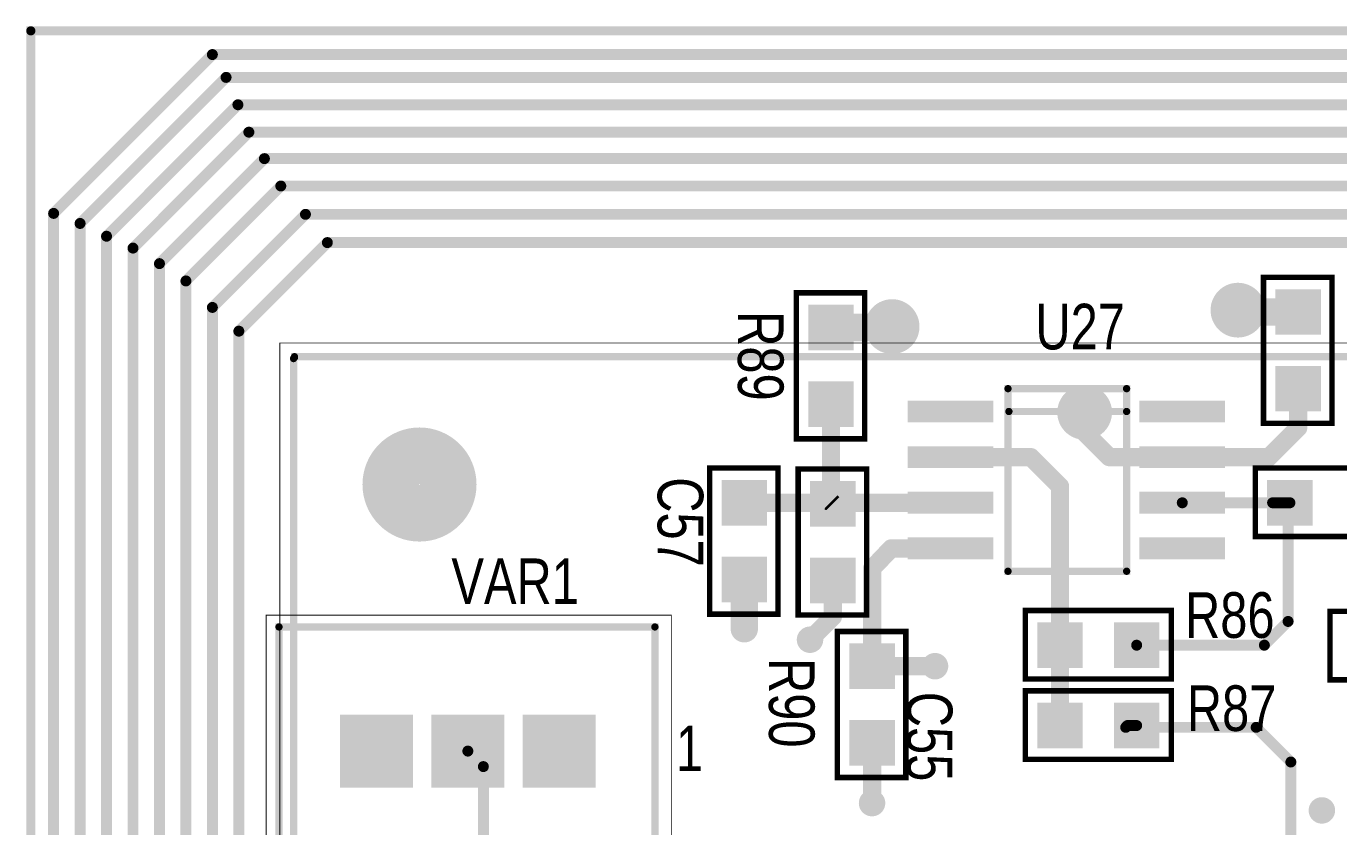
# Model space of a CAD drawing. Extents: x 0 to 8.76, y 0.02 to 4.83.
# Drawn here: x 0.773 to 2.212, y 3.954 to 4.831 of the extents above; entities that cross this region are included whole.
import ezdxf

# ---------------------------------------------------------------- set-up
doc = ezdxf.new("R2010")
doc.units = 0

msp = doc.modelspace()

# ---------------------------------------------------------------- linework, layer by layer
for points, const_width in [([(8.684, 0.028), (0.778, 0.029), (0.778, 4.826), (8.686, 4.826), (8.686, 0.028), (8.684, 0.028)], 0.01), ([(1.051, 2.331), (8.563, 2.331), (8.563, 4.484), (1.051, 4.484), (1.051, 2.331)], 0.001), ([(1.48, 4.186), (1.036, 4.186), (1.036, 3.889), (1.48, 3.889), (1.48, 4.186)], 0.001)]:
    msp.add_lwpolyline(points, close=True, dxfattribs=dict(const_width=const_width))
for points, const_width in [([(0.7755, 4.826, 1), (0.7805, 4.826, 1)], 0.005), ([(1.0507, 4.484, 1), (1.0513, 4.484, 1)], 0.0005), ([(1.0357, 4.186, 1), (1.0363, 4.186, 1)], 0.0005), ([(1.4797, 4.186, 1), (1.4803, 4.186, 1)], 0.0005), ([(1.4797, 4.186, 1), (1.4803, 4.186, 1)], 0.0005)]:
    msp.add_lwpolyline(points, format="xyb", close=True, dxfattribs=dict(const_width=const_width))
at = {"layer": 'DRL'}
for points, const_width in [([(2.091, 4.52, 1), (2.111, 4.52, 1)], 0.02), ([(1.712, 4.502, 1), (1.732, 4.502, 1)], 0.02), ([(1.923, 4.408, 1), (1.943, 4.408, 1)], 0.02), ([(1.173, 4.329, 1), (1.235, 4.329, 1)], 0.063), ([(1.555, 4.171, 1), (1.565, 4.171, 1)], 0.01), ([(1.555, 4.171, 1), (1.565, 4.171, 1)], 0.01), ([(1.627, 4.159, 1), (1.637, 4.159, 1)], 0.01), ([(1.764, 4.13, 1), (1.774, 4.13, 1)], 0.01), ([(1.147, 4.037, 1), (1.167, 4.037, 1)], 0.02), ([(1.247, 4.037, 1), (1.267, 4.037, 1)], 0.02), ([(1.347, 4.037, 1), (1.367, 4.037, 1)], 0.02), ([(1.695, 3.98, 1), (1.705, 3.98, 1)], 0.01), ([(1.695, 3.98, 1), (1.705, 3.98, 1)], 0.01), ([(2.188, 3.972, 1), (2.198, 3.972, 1)], 0.01), ([(2.188, 3.972, 1), (2.198, 3.972, 1)], 0.01)]:
    msp.add_lwpolyline(points, format="xyb", close=True, dxfattribs=dict(at, const_width=const_width))
at = {"layer": 'FAB'}
for points, const_width in [([(2.091, 4.52, 1), (2.111, 4.52, 1)], 0.02), ([(1.712, 4.502, 1), (1.732, 4.502, 1)], 0.02), ([(1.923, 4.408, 1), (1.943, 4.408, 1)], 0.02), ([(1.555, 4.171, 1), (1.565, 4.171, 1)], 0.01), ([(1.555, 4.171, 1), (1.565, 4.171, 1)], 0.01), ([(1.627, 4.159, 1), (1.637, 4.159, 1)], 0.01), ([(1.764, 4.13, 1), (1.774, 4.13, 1)], 0.01), ([(1.695, 3.98, 1), (1.705, 3.98, 1)], 0.01), ([(1.695, 3.98, 1), (1.705, 3.98, 1)], 0.01), ([(2.188, 3.972, 1), (2.198, 3.972, 1)], 0.01), ([(2.188, 3.972, 1), (2.198, 3.972, 1)], 0.01)]:
    msp.add_lwpolyline(points, format="xyb", close=True, dxfattribs=dict(at, const_width=const_width))
at = {"layer": 'GND'}
for points, const_width in [([(2.089, 4.52, 1), (2.113, 4.52, 1)], 0.025), ([(1.71, 4.502, 1), (1.734, 4.502, 1)], 0.025), ([(1.921, 4.408, 1), (1.945, 4.408, 1)], 0.025), ([(1.173, 4.329, 1), (1.235, 4.329, 1)], 0.063), ([(1.554, 4.171, 1), (1.566, 4.171, 1)], 0.012), ([(1.554, 4.171, 1), (1.566, 4.171, 1)], 0.012), ([(1.626, 4.159, 1), (1.638, 4.159, 1)], 0.012), ([(1.763, 4.13, 1), (1.775, 4.13, 1)], 0.012), ([(1.694, 3.98, 1), (1.706, 3.98, 1)], 0.012), ([(1.694, 3.98, 1), (1.706, 3.98, 1)], 0.012), ([(2.187, 3.972, 1), (2.199, 3.972, 1)], 0.012), ([(2.187, 3.972, 1), (2.199, 3.972, 1)], 0.012)]:
    msp.add_lwpolyline(points, format="xyb", close=True, dxfattribs=dict(at, const_width=const_width))
for points in [[(1.127, 4.007), (1.187, 4.007), (1.127, 4.067), (1.187, 4.067)], [(1.227, 4.007), (1.287, 4.007), (1.227, 4.067), (1.287, 4.067)], [(1.327, 4.007), (1.387, 4.007), (1.327, 4.067), (1.387, 4.067)]]:
    msp.add_solid(points, dxfattribs=at)
at = {"layer": 'I10'}
for points, const_width in [([(2.089, 4.52, 1), (2.113, 4.52, 1)], 0.025), ([(1.71, 4.502, 1), (1.734, 4.502, 1)], 0.025), ([(1.921, 4.408, 1), (1.945, 4.408, 1)], 0.025), ([(1.173, 4.329, 1), (1.235, 4.329, 1)], 0.063), ([(1.554, 4.171, 1), (1.566, 4.171, 1)], 0.012), ([(1.554, 4.171, 1), (1.566, 4.171, 1)], 0.012), ([(1.626, 4.159, 1), (1.638, 4.159, 1)], 0.012), ([(1.763, 4.13, 1), (1.775, 4.13, 1)], 0.012), ([(1.694, 3.98, 1), (1.706, 3.98, 1)], 0.012), ([(1.694, 3.98, 1), (1.706, 3.98, 1)], 0.012), ([(2.187, 3.972, 1), (2.199, 3.972, 1)], 0.012), ([(2.187, 3.972, 1), (2.199, 3.972, 1)], 0.012)]:
    msp.add_lwpolyline(points, format="xyb", close=True, dxfattribs=dict(at, const_width=const_width))
for points in [[(1.127, 4.007), (1.187, 4.007), (1.127, 4.067), (1.187, 4.067)], [(1.227, 4.007), (1.287, 4.007), (1.227, 4.067), (1.287, 4.067)], [(1.327, 4.007), (1.387, 4.007), (1.327, 4.067), (1.387, 4.067)]]:
    msp.add_solid(points, dxfattribs=at)
at = {"layer": 'I11'}
for points, const_width in [([(2.089, 4.52, 1), (2.113, 4.52, 1)], 0.025), ([(1.71, 4.502, 1), (1.734, 4.502, 1)], 0.025), ([(1.921, 4.408, 1), (1.945, 4.408, 1)], 0.025), ([(1.173, 4.329, 1), (1.235, 4.329, 1)], 0.063), ([(1.554, 4.171, 1), (1.566, 4.171, 1)], 0.012), ([(1.554, 4.171, 1), (1.566, 4.171, 1)], 0.012), ([(1.626, 4.159, 1), (1.638, 4.159, 1)], 0.012), ([(1.763, 4.13, 1), (1.775, 4.13, 1)], 0.012), ([(1.694, 3.98, 1), (1.706, 3.98, 1)], 0.012), ([(1.694, 3.98, 1), (1.706, 3.98, 1)], 0.012), ([(2.187, 3.972, 1), (2.199, 3.972, 1)], 0.012), ([(2.187, 3.972, 1), (2.199, 3.972, 1)], 0.012)]:
    msp.add_lwpolyline(points, format="xyb", close=True, dxfattribs=dict(at, const_width=const_width))
for points in [[(1.127, 4.007), (1.187, 4.007), (1.127, 4.067), (1.187, 4.067)], [(1.227, 4.007), (1.287, 4.007), (1.227, 4.067), (1.287, 4.067)], [(1.327, 4.007), (1.387, 4.007), (1.327, 4.067), (1.387, 4.067)]]:
    msp.add_solid(points, dxfattribs=at)
at = {"layer": 'I12'}
for points, const_width in [([(2.089, 4.52, 1), (2.113, 4.52, 1)], 0.025), ([(1.71, 4.502, 1), (1.734, 4.502, 1)], 0.025), ([(1.921, 4.408, 1), (1.945, 4.408, 1)], 0.025), ([(1.173, 4.329, 1), (1.235, 4.329, 1)], 0.063), ([(1.554, 4.171, 1), (1.566, 4.171, 1)], 0.012), ([(1.554, 4.171, 1), (1.566, 4.171, 1)], 0.012), ([(1.626, 4.159, 1), (1.638, 4.159, 1)], 0.012), ([(1.763, 4.13, 1), (1.775, 4.13, 1)], 0.012), ([(1.694, 3.98, 1), (1.706, 3.98, 1)], 0.012), ([(1.694, 3.98, 1), (1.706, 3.98, 1)], 0.012), ([(2.187, 3.972, 1), (2.199, 3.972, 1)], 0.012), ([(2.187, 3.972, 1), (2.199, 3.972, 1)], 0.012)]:
    msp.add_lwpolyline(points, format="xyb", close=True, dxfattribs=dict(at, const_width=const_width))
for points in [[(1.127, 4.007), (1.187, 4.007), (1.127, 4.067), (1.187, 4.067)], [(1.227, 4.007), (1.287, 4.007), (1.227, 4.067), (1.287, 4.067)], [(1.327, 4.007), (1.387, 4.007), (1.327, 4.067), (1.387, 4.067)]]:
    msp.add_solid(points, dxfattribs=at)
at = {"layer": 'IN3'}
for points, const_width in [([(2.089, 4.52, 1), (2.113, 4.52, 1)], 0.025), ([(1.71, 4.502, 1), (1.734, 4.502, 1)], 0.025), ([(1.921, 4.408, 1), (1.945, 4.408, 1)], 0.025), ([(1.173, 4.329, 1), (1.235, 4.329, 1)], 0.063), ([(1.554, 4.171, 1), (1.566, 4.171, 1)], 0.012), ([(1.554, 4.171, 1), (1.566, 4.171, 1)], 0.012), ([(1.626, 4.159, 1), (1.638, 4.159, 1)], 0.012), ([(1.763, 4.13, 1), (1.775, 4.13, 1)], 0.012), ([(1.694, 3.98, 1), (1.706, 3.98, 1)], 0.012), ([(1.694, 3.98, 1), (1.706, 3.98, 1)], 0.012), ([(2.187, 3.972, 1), (2.199, 3.972, 1)], 0.012), ([(2.187, 3.972, 1), (2.199, 3.972, 1)], 0.012)]:
    msp.add_lwpolyline(points, format="xyb", close=True, dxfattribs=dict(at, const_width=const_width))
for points in [[(1.127, 4.007), (1.187, 4.007), (1.127, 4.067), (1.187, 4.067)], [(1.227, 4.007), (1.287, 4.007), (1.227, 4.067), (1.287, 4.067)], [(1.327, 4.007), (1.387, 4.007), (1.327, 4.067), (1.387, 4.067)]]:
    msp.add_solid(points, dxfattribs=at)
at = {"layer": 'IN4'}
for points, const_width in [([(2.089, 4.52, 1), (2.113, 4.52, 1)], 0.025), ([(1.71, 4.502, 1), (1.734, 4.502, 1)], 0.025), ([(1.921, 4.408, 1), (1.945, 4.408, 1)], 0.025), ([(1.173, 4.329, 1), (1.235, 4.329, 1)], 0.063), ([(1.554, 4.171, 1), (1.566, 4.171, 1)], 0.012), ([(1.554, 4.171, 1), (1.566, 4.171, 1)], 0.012), ([(1.626, 4.159, 1), (1.638, 4.159, 1)], 0.012), ([(1.763, 4.13, 1), (1.775, 4.13, 1)], 0.012), ([(1.694, 3.98, 1), (1.706, 3.98, 1)], 0.012), ([(1.694, 3.98, 1), (1.706, 3.98, 1)], 0.012), ([(2.187, 3.972, 1), (2.199, 3.972, 1)], 0.012), ([(2.187, 3.972, 1), (2.199, 3.972, 1)], 0.012)]:
    msp.add_lwpolyline(points, format="xyb", close=True, dxfattribs=dict(at, const_width=const_width))
for points in [[(1.127, 4.007), (1.187, 4.007), (1.127, 4.067), (1.187, 4.067)], [(1.227, 4.007), (1.287, 4.007), (1.227, 4.067), (1.287, 4.067)], [(1.327, 4.007), (1.387, 4.007), (1.327, 4.067), (1.387, 4.067)]]:
    msp.add_solid(points, dxfattribs=at)
at = {"layer": 'IN5'}
for points, const_width in [([(2.089, 4.52, 1), (2.113, 4.52, 1)], 0.025), ([(1.71, 4.502, 1), (1.734, 4.502, 1)], 0.025), ([(1.921, 4.408, 1), (1.945, 4.408, 1)], 0.025), ([(1.173, 4.329, 1), (1.235, 4.329, 1)], 0.063), ([(1.554, 4.171, 1), (1.566, 4.171, 1)], 0.012), ([(1.554, 4.171, 1), (1.566, 4.171, 1)], 0.012), ([(1.626, 4.159, 1), (1.638, 4.159, 1)], 0.012), ([(1.763, 4.13, 1), (1.775, 4.13, 1)], 0.012), ([(1.694, 3.98, 1), (1.706, 3.98, 1)], 0.012), ([(1.694, 3.98, 1), (1.706, 3.98, 1)], 0.012), ([(2.187, 3.972, 1), (2.199, 3.972, 1)], 0.012), ([(2.187, 3.972, 1), (2.199, 3.972, 1)], 0.012)]:
    msp.add_lwpolyline(points, format="xyb", close=True, dxfattribs=dict(at, const_width=const_width))
for points in [[(1.127, 4.007), (1.187, 4.007), (1.127, 4.067), (1.187, 4.067)], [(1.227, 4.007), (1.287, 4.007), (1.227, 4.067), (1.287, 4.067)], [(1.327, 4.007), (1.387, 4.007), (1.327, 4.067), (1.387, 4.067)]]:
    msp.add_solid(points, dxfattribs=at)
at = {"layer": 'IN6'}
for points, const_width in [([(2.089, 4.52, 1), (2.113, 4.52, 1)], 0.025), ([(1.71, 4.502, 1), (1.734, 4.502, 1)], 0.025), ([(1.921, 4.408, 1), (1.945, 4.408, 1)], 0.025), ([(1.173, 4.329, 1), (1.235, 4.329, 1)], 0.063), ([(1.554, 4.171, 1), (1.566, 4.171, 1)], 0.012), ([(1.554, 4.171, 1), (1.566, 4.171, 1)], 0.012), ([(1.626, 4.159, 1), (1.638, 4.159, 1)], 0.012), ([(1.763, 4.13, 1), (1.775, 4.13, 1)], 0.012), ([(1.694, 3.98, 1), (1.706, 3.98, 1)], 0.012), ([(1.694, 3.98, 1), (1.706, 3.98, 1)], 0.012), ([(2.187, 3.972, 1), (2.199, 3.972, 1)], 0.012), ([(2.187, 3.972, 1), (2.199, 3.972, 1)], 0.012)]:
    msp.add_lwpolyline(points, format="xyb", close=True, dxfattribs=dict(at, const_width=const_width))
for points in [[(1.127, 4.007), (1.187, 4.007), (1.127, 4.067), (1.187, 4.067)], [(1.227, 4.007), (1.287, 4.007), (1.227, 4.067), (1.287, 4.067)], [(1.327, 4.007), (1.387, 4.007), (1.327, 4.067), (1.387, 4.067)]]:
    msp.add_solid(points, dxfattribs=at)
at = {"layer": 'IN7'}
for points, const_width in [([(2.089, 4.52, 1), (2.113, 4.52, 1)], 0.025), ([(1.71, 4.502, 1), (1.734, 4.502, 1)], 0.025), ([(1.921, 4.408, 1), (1.945, 4.408, 1)], 0.025), ([(1.173, 4.329, 1), (1.235, 4.329, 1)], 0.063), ([(1.554, 4.171, 1), (1.566, 4.171, 1)], 0.012), ([(1.554, 4.171, 1), (1.566, 4.171, 1)], 0.012), ([(1.626, 4.159, 1), (1.638, 4.159, 1)], 0.012), ([(1.763, 4.13, 1), (1.775, 4.13, 1)], 0.012), ([(1.694, 3.98, 1), (1.706, 3.98, 1)], 0.012), ([(1.694, 3.98, 1), (1.706, 3.98, 1)], 0.012), ([(2.187, 3.972, 1), (2.199, 3.972, 1)], 0.012), ([(2.187, 3.972, 1), (2.199, 3.972, 1)], 0.012)]:
    msp.add_lwpolyline(points, format="xyb", close=True, dxfattribs=dict(at, const_width=const_width))
for points in [[(1.127, 4.007), (1.187, 4.007), (1.127, 4.067), (1.187, 4.067)], [(1.227, 4.007), (1.287, 4.007), (1.227, 4.067), (1.287, 4.067)], [(1.327, 4.007), (1.387, 4.007), (1.327, 4.067), (1.387, 4.067)]]:
    msp.add_solid(points, dxfattribs=at)
at = {"layer": 'IN8'}
for points, const_width in [([(2.089, 4.52, 1), (2.113, 4.52, 1)], 0.025), ([(1.71, 4.502, 1), (1.734, 4.502, 1)], 0.025), ([(1.921, 4.408, 1), (1.945, 4.408, 1)], 0.025), ([(1.173, 4.329, 1), (1.235, 4.329, 1)], 0.063), ([(1.554, 4.171, 1), (1.566, 4.171, 1)], 0.012), ([(1.554, 4.171, 1), (1.566, 4.171, 1)], 0.012), ([(1.626, 4.159, 1), (1.638, 4.159, 1)], 0.012), ([(1.763, 4.13, 1), (1.775, 4.13, 1)], 0.012), ([(1.694, 3.98, 1), (1.706, 3.98, 1)], 0.012), ([(1.694, 3.98, 1), (1.706, 3.98, 1)], 0.012), ([(2.187, 3.972, 1), (2.199, 3.972, 1)], 0.012), ([(2.187, 3.972, 1), (2.199, 3.972, 1)], 0.012)]:
    msp.add_lwpolyline(points, format="xyb", close=True, dxfattribs=dict(at, const_width=const_width))
for points in [[(1.127, 4.007), (1.187, 4.007), (1.127, 4.067), (1.187, 4.067)], [(1.227, 4.007), (1.287, 4.007), (1.227, 4.067), (1.287, 4.067)], [(1.327, 4.007), (1.387, 4.007), (1.327, 4.067), (1.387, 4.067)]]:
    msp.add_solid(points, dxfattribs=at)
at = {"layer": 'IN9'}
for points, const_width in [([(2.089, 4.52, 1), (2.113, 4.52, 1)], 0.025), ([(1.71, 4.502, 1), (1.734, 4.502, 1)], 0.025), ([(1.921, 4.408, 1), (1.945, 4.408, 1)], 0.025), ([(1.173, 4.329, 1), (1.235, 4.329, 1)], 0.063), ([(1.554, 4.171, 1), (1.566, 4.171, 1)], 0.012), ([(1.554, 4.171, 1), (1.566, 4.171, 1)], 0.012), ([(1.626, 4.159, 1), (1.638, 4.159, 1)], 0.012), ([(1.763, 4.13, 1), (1.775, 4.13, 1)], 0.012), ([(1.694, 3.98, 1), (1.706, 3.98, 1)], 0.012), ([(1.694, 3.98, 1), (1.706, 3.98, 1)], 0.012), ([(2.187, 3.972, 1), (2.199, 3.972, 1)], 0.012), ([(2.187, 3.972, 1), (2.199, 3.972, 1)], 0.012)]:
    msp.add_lwpolyline(points, format="xyb", close=True, dxfattribs=dict(at, const_width=const_width))
for points in [[(1.127, 4.007), (1.187, 4.007), (1.127, 4.067), (1.187, 4.067)], [(1.227, 4.007), (1.287, 4.007), (1.227, 4.067), (1.287, 4.067)], [(1.327, 4.007), (1.387, 4.007), (1.327, 4.067), (1.387, 4.067)]]:
    msp.add_solid(points, dxfattribs=at)
at = {"layer": 'NOT'}
for points, const_width in [([(2.091, 4.52, 1), (2.111, 4.52, 1)], 0.02), ([(1.712, 4.502, 1), (1.732, 4.502, 1)], 0.02), ([(1.923, 4.408, 1), (1.943, 4.408, 1)], 0.02), ([(1.555, 4.171, 1), (1.565, 4.171, 1)], 0.01), ([(1.555, 4.171, 1), (1.565, 4.171, 1)], 0.01), ([(1.627, 4.159, 1), (1.637, 4.159, 1)], 0.01), ([(1.764, 4.13, 1), (1.774, 4.13, 1)], 0.01), ([(1.695, 3.98, 1), (1.705, 3.98, 1)], 0.01), ([(1.695, 3.98, 1), (1.705, 3.98, 1)], 0.01), ([(2.188, 3.972, 1), (2.198, 3.972, 1)], 0.01), ([(2.188, 3.972, 1), (2.198, 3.972, 1)], 0.01)]:
    msp.add_lwpolyline(points, format="xyb", close=True, dxfattribs=dict(at, const_width=const_width))
at = {"layer": 'PWR'}
for points, const_width in [([(2.089, 4.52, 1), (2.113, 4.52, 1)], 0.025), ([(1.71, 4.502, 1), (1.734, 4.502, 1)], 0.025), ([(1.921, 4.408, 1), (1.945, 4.408, 1)], 0.025), ([(1.173, 4.329, 1), (1.235, 4.329, 1)], 0.063), ([(1.554, 4.171, 1), (1.566, 4.171, 1)], 0.012), ([(1.554, 4.171, 1), (1.566, 4.171, 1)], 0.012), ([(1.626, 4.159, 1), (1.638, 4.159, 1)], 0.012), ([(1.763, 4.13, 1), (1.775, 4.13, 1)], 0.012), ([(1.694, 3.98, 1), (1.706, 3.98, 1)], 0.012), ([(1.694, 3.98, 1), (1.706, 3.98, 1)], 0.012), ([(2.187, 3.972, 1), (2.199, 3.972, 1)], 0.012), ([(2.187, 3.972, 1), (2.199, 3.972, 1)], 0.012)]:
    msp.add_lwpolyline(points, format="xyb", close=True, dxfattribs=dict(at, const_width=const_width))
for points in [[(1.127, 4.007), (1.187, 4.007), (1.127, 4.067), (1.187, 4.067)], [(1.227, 4.007), (1.287, 4.007), (1.227, 4.067), (1.287, 4.067)], [(1.327, 4.007), (1.387, 4.007), (1.327, 4.067), (1.387, 4.067)]]:
    msp.add_solid(points, dxfattribs=at)
at = {"layer": 'SMT'}
for points, const_width in [([(2.086, 4.52, 1), (2.116, 4.52, 1)], 0.03), ([(1.707, 4.502, 1), (1.737, 4.502, 1)], 0.03), ([(1.918, 4.408, 1), (1.948, 4.408, 1)], 0.03), ([(1.173, 4.329, 1), (1.235, 4.329, 1)], 0.063), ([(1.553, 4.171, 1), (1.567, 4.171, 1)], 0.015), ([(1.553, 4.171, 1), (1.567, 4.171, 1)], 0.015), ([(1.625, 4.159, 1), (1.639, 4.159, 1)], 0.015), ([(1.762, 4.13, 1), (1.776, 4.13, 1)], 0.015), ([(1.693, 3.98, 1), (1.707, 3.98, 1)], 0.015), ([(1.693, 3.98, 1), (1.707, 3.98, 1)], 0.015), ([(2.186, 3.972, 1), (2.2, 3.972, 1)], 0.015), ([(2.186, 3.972, 1), (2.2, 3.972, 1)], 0.015)]:
    msp.add_lwpolyline(points, format="xyb", close=True, dxfattribs=dict(at, const_width=const_width))
for points in [[(2.142, 4.493), (2.192, 4.493), (2.142, 4.543), (2.192, 4.543)], [(1.63, 4.476), (1.68, 4.476), (1.63, 4.526), (1.68, 4.526)], [(2.142, 4.409), (2.192, 4.409), (2.142, 4.459), (2.192, 4.459)], [(1.63, 4.392), (1.68, 4.392), (1.63, 4.442), (1.68, 4.442)], [(1.739, 4.397), (1.833, 4.397), (1.739, 4.421), (1.833, 4.421)], [(1.993, 4.397), (2.087, 4.397), (1.993, 4.421), (2.087, 4.421)], [(1.739, 4.347), (1.833, 4.347), (1.739, 4.371), (1.833, 4.371)], [(1.993, 4.347), (2.087, 4.347), (1.993, 4.371), (2.087, 4.371)], [(1.535, 4.284), (1.585, 4.284), (1.535, 4.334), (1.585, 4.334)], [(1.632, 4.283), (1.682, 4.283), (1.632, 4.333), (1.682, 4.333)], [(2.133, 4.284), (2.183, 4.284), (2.133, 4.334), (2.183, 4.334)], [(1.739, 4.297), (1.833, 4.297), (1.739, 4.321), (1.833, 4.321)], [(1.993, 4.297), (2.087, 4.297), (1.993, 4.321), (2.087, 4.321)], [(1.739, 4.247), (1.833, 4.247), (1.739, 4.271), (1.833, 4.271)], [(1.993, 4.247), (2.087, 4.247), (1.993, 4.271), (2.087, 4.271)], [(1.535, 4.2), (1.585, 4.2), (1.535, 4.25), (1.585, 4.25)], [(1.632, 4.199), (1.682, 4.199), (1.632, 4.249), (1.682, 4.249)], [(1.881, 4.128), (1.931, 4.128), (1.881, 4.178), (1.931, 4.178)], [(1.965, 4.128), (2.015, 4.128), (1.965, 4.178), (2.015, 4.178)], [(1.675, 4.105), (1.725, 4.105), (1.675, 4.155), (1.725, 4.155)], [(1.881, 4.04), (1.931, 4.04), (1.881, 4.09), (1.931, 4.09)], [(1.965, 4.04), (2.015, 4.04), (1.965, 4.09), (2.015, 4.09)], [(1.117, 3.997), (1.197, 3.997), (1.117, 4.077), (1.197, 4.077)], [(1.217, 3.997), (1.297, 3.997), (1.217, 4.077), (1.297, 4.077)], [(1.317, 3.997), (1.397, 3.997), (1.317, 4.077), (1.397, 4.077)], [(1.675, 4.021), (1.725, 4.021), (1.675, 4.071), (1.725, 4.071)]]:
    msp.add_solid(points, dxfattribs=at)
at = {"layer": 'SPT'}
for points in [[(2.142, 4.493), (2.192, 4.493), (2.142, 4.543), (2.192, 4.543)], [(1.63, 4.476), (1.68, 4.476), (1.63, 4.526), (1.68, 4.526)], [(2.142, 4.409), (2.192, 4.409), (2.142, 4.459), (2.192, 4.459)], [(1.63, 4.392), (1.68, 4.392), (1.63, 4.442), (1.68, 4.442)], [(1.739, 4.397), (1.833, 4.397), (1.739, 4.421), (1.833, 4.421)], [(1.993, 4.397), (2.087, 4.397), (1.993, 4.421), (2.087, 4.421)], [(1.739, 4.347), (1.833, 4.347), (1.739, 4.371), (1.833, 4.371)], [(1.993, 4.347), (2.087, 4.347), (1.993, 4.371), (2.087, 4.371)], [(1.535, 4.284), (1.585, 4.284), (1.535, 4.334), (1.585, 4.334)], [(1.632, 4.283), (1.682, 4.283), (1.632, 4.333), (1.682, 4.333)], [(2.133, 4.284), (2.183, 4.284), (2.133, 4.334), (2.183, 4.334)], [(1.739, 4.297), (1.833, 4.297), (1.739, 4.321), (1.833, 4.321)], [(1.993, 4.297), (2.087, 4.297), (1.993, 4.321), (2.087, 4.321)], [(1.739, 4.247), (1.833, 4.247), (1.739, 4.271), (1.833, 4.271)], [(1.993, 4.247), (2.087, 4.247), (1.993, 4.271), (2.087, 4.271)], [(1.535, 4.2), (1.585, 4.2), (1.535, 4.25), (1.585, 4.25)], [(1.632, 4.199), (1.682, 4.199), (1.632, 4.249), (1.682, 4.249)], [(1.881, 4.128), (1.931, 4.128), (1.881, 4.178), (1.931, 4.178)], [(1.965, 4.128), (2.015, 4.128), (1.965, 4.178), (2.015, 4.178)], [(1.675, 4.105), (1.725, 4.105), (1.675, 4.155), (1.725, 4.155)], [(1.881, 4.04), (1.931, 4.04), (1.881, 4.09), (1.931, 4.09)], [(1.965, 4.04), (2.015, 4.04), (1.965, 4.09), (2.015, 4.09)], [(1.117, 3.997), (1.197, 3.997), (1.117, 4.077), (1.197, 4.077)], [(1.217, 3.997), (1.297, 3.997), (1.217, 4.077), (1.297, 4.077)], [(1.317, 3.997), (1.397, 3.997), (1.317, 4.077), (1.397, 4.077)], [(1.675, 4.021), (1.725, 4.021), (1.675, 4.071), (1.725, 4.071)]]:
    msp.add_solid(points, dxfattribs=at)
at = {"layer": 'SST'}
for points, const_width in [([(2.129, 4.396), (2.129, 4.556), (2.129, 4.556), (2.204, 4.556), (2.204, 4.396), (2.129, 4.396)], 0.006), ([(1.617, 4.379), (1.617, 4.539), (1.617, 4.539), (1.692, 4.539), (1.692, 4.379), (1.617, 4.379)], 0.006), ([(1.066, 4.467), (1.066, 2.346), (8.547, 2.346), (8.548, 2.365), (8.548, 4.469), (1.067, 4.469), (1.067, 4.468), (1.066, 4.467)], 0.008), ([(1.979, 4.434), (1.849, 4.434), (1.849, 4.234), (1.979, 4.234), (1.979, 4.434)], 0.008), ([(1.597, 4.347), (1.597, 4.187), (1.597, 4.187), (1.522, 4.187), (1.522, 4.347), (1.597, 4.347)], 0.006), ([(1.619, 4.186), (1.619, 4.346), (1.619, 4.346), (1.694, 4.346), (1.694, 4.186), (1.619, 4.186)], 0.006), ([(2.28, 4.272), (2.12, 4.272), (2.12, 4.272), (2.12, 4.347), (2.28, 4.347), (2.28, 4.272)], 0.006), ([(2.028, 4.116), (1.868, 4.116), (1.868, 4.116), (1.868, 4.191), (2.028, 4.191), (2.028, 4.116)], 0.006), ([(2.202, 4.19), (2.362, 4.19), (2.362, 4.19), (2.362, 4.115), (2.202, 4.115), (2.202, 4.19)], 0.006), ([(1.05, 4.173), (1.462, 4.173), (1.462, 3.9), (1.05, 3.9), (1.05, 4.173)], 0.008), ([(1.737, 4.168), (1.737, 4.008), (1.737, 4.008), (1.662, 4.008), (1.662, 4.168), (1.737, 4.168)], 0.006), ([(2.028, 4.028), (1.868, 4.028), (1.868, 4.028), (1.868, 4.103), (2.028, 4.103), (2.028, 4.028)], 0.006)]:
    msp.add_lwpolyline(points, close=True, dxfattribs=dict(at, const_width=const_width))
for points, const_width in [([(2.1275, 4.556, 1), (2.1305, 4.556, 1)], 0.003), ([(2.1275, 4.556, 1), (2.1305, 4.556, 1)], 0.003), ([(2.2025, 4.556, 1), (2.2055, 4.556, 1)], 0.003), ([(1.6155, 4.539, 1), (1.6185, 4.539, 1)], 0.003), ([(1.6155, 4.539, 1), (1.6185, 4.539, 1)], 0.003), ([(1.6905, 4.539, 1), (1.6935, 4.539, 1)], 0.003), ([(1.064, 4.467, 1), (1.068, 4.467, 1)], 0.004), ([(1.064, 4.467, 1), (1.068, 4.467, 1)], 0.004), ([(1.065, 4.469, 1), (1.069, 4.469, 1)], 0.004), ([(1.065, 4.468, 1), (1.069, 4.468, 1)], 0.004), ([(1.847, 4.434, 1), (1.851, 4.434, 1)], 0.004), ([(1.977, 4.434, 1), (1.981, 4.434, 1)], 0.004), ([(1.977, 4.434, 1), (1.981, 4.434, 1)], 0.004), ([(1.848, 4.409, 1), (1.852, 4.409, 1)], 0.004), ([(1.977, 4.409, 1), (1.981, 4.409, 1)], 0.004), ([(2.1275, 4.396, 1), (2.1305, 4.396, 1)], 0.003), ([(2.1275, 4.396, 1), (2.1305, 4.396, 1)], 0.003), ([(2.2025, 4.396, 1), (2.2055, 4.396, 1)], 0.003), ([(1.6155, 4.379, 1), (1.6185, 4.379, 1)], 0.003), ([(1.6155, 4.379, 1), (1.6185, 4.379, 1)], 0.003), ([(1.6905, 4.379, 1), (1.6935, 4.379, 1)], 0.003), ([(1.5205, 4.347, 1), (1.5235, 4.347, 1)], 0.003), ([(1.5955, 4.347, 1), (1.5985, 4.347, 1)], 0.003), ([(1.5955, 4.347, 1), (1.5985, 4.347, 1)], 0.003), ([(1.6175, 4.346, 1), (1.6205, 4.346, 1)], 0.003), ([(1.6175, 4.346, 1), (1.6205, 4.346, 1)], 0.003), ([(1.6925, 4.346, 1), (1.6955, 4.346, 1)], 0.003), ([(2.1185, 4.347, 1), (2.1215, 4.347, 1)], 0.003), ([(2.1185, 4.272, 1), (2.1215, 4.272, 1)], 0.003), ([(2.1185, 4.272, 1), (2.1215, 4.272, 1)], 0.003), ([(1.847, 4.234, 1), (1.851, 4.234, 1)], 0.004), ([(1.977, 4.234, 1), (1.981, 4.234, 1)], 0.004), ([(1.5205, 4.187, 1), (1.5235, 4.187, 1)], 0.003), ([(1.5955, 4.187, 1), (1.5985, 4.187, 1)], 0.003), ([(1.5955, 4.187, 1), (1.5985, 4.187, 1)], 0.003), ([(1.6175, 4.186, 1), (1.6205, 4.186, 1)], 0.003), ([(1.6175, 4.186, 1), (1.6205, 4.186, 1)], 0.003), ([(1.6925, 4.186, 1), (1.6955, 4.186, 1)], 0.003), ([(1.8665, 4.191, 1), (1.8695, 4.191, 1)], 0.003), ([(2.0265, 4.191, 1), (2.0295, 4.191, 1)], 0.003), ([(2.2005, 4.19, 1), (2.2035, 4.19, 1)], 0.003), ([(2.2005, 4.19, 1), (2.2035, 4.19, 1)], 0.003), ([(1.048, 4.173, 1), (1.052, 4.173, 1)], 0.004), ([(1.048, 4.173, 1), (1.052, 4.173, 1)], 0.004), ([(1.46, 4.173, 1), (1.464, 4.173, 1)], 0.004), ([(1.6605, 4.168, 1), (1.6635, 4.168, 1)], 0.003), ([(1.7355, 4.168, 1), (1.7385, 4.168, 1)], 0.003), ([(1.7355, 4.168, 1), (1.7385, 4.168, 1)], 0.003), ([(1.8665, 4.116, 1), (1.8695, 4.116, 1)], 0.003), ([(1.8665, 4.116, 1), (1.8695, 4.116, 1)], 0.003), ([(2.0265, 4.116, 1), (2.0295, 4.116, 1)], 0.003), ([(2.0265, 4.116, 1), (2.0295, 4.116, 1)], 0.003), ([(2.2005, 4.115, 1), (2.2035, 4.115, 1)], 0.003), ([(1.8665, 4.103, 1), (1.8695, 4.103, 1)], 0.003), ([(2.0265, 4.103, 1), (2.0295, 4.103, 1)], 0.003), ([(1.8665, 4.028, 1), (1.8695, 4.028, 1)], 0.003), ([(1.8665, 4.028, 1), (1.8695, 4.028, 1)], 0.003), ([(2.0265, 4.028, 1), (2.0295, 4.028, 1)], 0.003), ([(2.0265, 4.028, 1), (2.0295, 4.028, 1)], 0.003), ([(1.6605, 4.008, 1), (1.6635, 4.008, 1)], 0.003), ([(1.7355, 4.008, 1), (1.7385, 4.008, 1)], 0.003), ([(1.7355, 4.008, 1), (1.7385, 4.008, 1)], 0.003)]:
    msp.add_lwpolyline(points, format="xyb", close=True, dxfattribs=dict(at, const_width=const_width))
at = {"layer": 'SST', "const_width": 0.008}
msp.add_lwpolyline([(1.85, 4.409), (1.979, 4.409)], dxfattribs=at)
at = {"layer": 'TOP'}
for points, const_width in [([(0.803, 4.626), (0.977, 4.8)], 0.012), ([(0.977, 4.8), (7.986, 4.8)], 0.012), ([(0.832, 4.615), (0.992, 4.775)], 0.012), ([(0.992, 4.775), (7.969, 4.775)], 0.012), ([(0.861, 4.601), (1.005, 4.745)], 0.012), ([(1.005, 4.745), (7.953, 4.745)], 0.012), ([(1.017, 4.715), (0.89, 4.588)], 0.012), ([(7.831, 4.715), (1.017, 4.715)], 0.012), ([(0.919, 4.571), (1.034, 4.686)], 0.012), ([(1.034, 4.686), (7.793, 4.686)], 0.012), ([(0.948, 4.552), (1.052, 4.656)], 0.012), ([(1.052, 4.656), (7.756, 4.656)], 0.012), ([(0.803, 1.428), (0.803, 4.626)], 0.012), ([(0.832, 3.141), (0.832, 4.615)], 0.012), ([(1.079, 4.625), (0.977, 4.523)], 0.012), ([(7.722, 4.625), (1.079, 4.625)], 0.012), ([(0.861, 3.32), (0.861, 4.601)], 0.012), ([(0.89, 4.588), (0.89, 3.443)], 0.012), ([(1.006, 4.497), (1.103, 4.594)], 0.012), ([(1.103, 4.594), (7.699, 4.594)], 0.012), ([(0.919, 3.679), (0.919, 4.571)], 0.012), ([(0.948, 3.737), (0.948, 4.552)], 0.012), ([(2.101, 4.518), (2.101, 4.52)], 0.03), ([(2.167, 4.518), (2.101, 4.518)], 0.03), ([(0.977, 4.523), (0.977, 3.795)], 0.012), ([(1.721, 4.501), (1.722, 4.502)], 0.03), ([(1.006, 3.909), (1.006, 4.497)], 0.012), ([(1.655, 4.501), (1.721, 4.501)], 0.03), ([(2.167, 4.434), (2.167, 4.391)], 0.02), ([(1.655, 4.417), (1.655, 4.31)], 0.02), ([(1.933, 4.408), (1.933, 4.386)], 0.02), ([(1.933, 4.386), (1.96, 4.359)], 0.02), ([(2.167, 4.391), (2.135, 4.359)], 0.02), ([(1.793, 4.359), (1.786, 4.359)], 0.02), ([(1.874, 4.359), (1.793, 4.359)], 0.02), ([(1.793, 4.359), (1.793, 4.359)], 0.02), ([(1.906, 4.327), (1.874, 4.359)], 0.02), ([(1.96, 4.359), (2.04, 4.359)], 0.02), ([(2.135, 4.359), (2.04, 4.359)], 0.02), ([(1.906, 4.153), (1.906, 4.327)], 0.02), ([(1.656, 4.309), (1.56, 4.309)], 0.02), ([(1.655, 4.31), (1.657, 4.308)], 0.02), ([(1.656, 4.308), (1.655, 4.309)], 0.02), ([(1.655, 4.309), (1.793, 4.309)], 0.02), ([(1.657, 4.308), (1.656, 4.309)], 0.02), ([(1.657, 4.308), (1.656, 4.308)], 0.02), ([(1.793, 4.309), (1.786, 4.309)], 0.02), ([(1.793, 4.309), (1.793, 4.309)], 0.02), ([(2.139, 4.309), (2.04, 4.309)], 0.012), ([(2.04, 4.309), (2.04, 4.309)], 0.012), ([(2.14, 4.309), (2.139, 4.309)], 0.012), ([(2.156, 4.309), (2.139, 4.309)], 0.012), ([(2.139, 4.309), (2.14, 4.309)], 0.012), ([(2.158, 4.309), (2.14, 4.309)], 0.012), ([(2.14, 4.309), (2.158, 4.309)], 0.012), ([(2.156, 4.179), (2.156, 4.309)], 0.012), ([(1.7, 4.237), (1.721, 4.259)], 0.02), ([(1.721, 4.259), (1.793, 4.259)], 0.02), ([(1.793, 4.259), (1.786, 4.259)], 0.02), ([(1.793, 4.259), (1.793, 4.259)], 0.02), ([(1.7, 4.13), (1.7, 4.237)], 0.02), ([(1.56, 4.171), (1.56, 4.225)], 0.03), ([(1.56, 4.171), (1.56, 4.225)], 0.03), ([(1.657, 4.224), (1.657, 4.184)], 0.02), ([(1.657, 4.184), (1.632, 4.159)], 0.02), ([(2.13, 4.153), (2.156, 4.179)], 0.012), ([(1.906, 4.065), (1.906, 4.153)], 0.02), ([(1.99, 4.153), (2.13, 4.153)], 0.012), ([(1.7, 4.13), (1.769, 4.13)], 0.02), ([(1.978, 4.063), (1.98, 4.065)], 0.012), ([(1.98, 4.065), (1.99, 4.065)], 0.012), ([(2.121, 4.063), (1.978, 4.063)], 0.012), ([(2.159, 4.025), (2.121, 4.063)], 0.012), ([(1.274, 4.02), (1.257, 4.037)], 0.012), ([(1.7, 4.046), (1.7, 3.98)], 0.02), ([(1.7, 3.98), (1.7, 4.046)], 0.02), ([(2.159, 3.46), (2.159, 4.025)], 0.012), ([(1.274, 3.934), (1.274, 4.02)], 0.012)]:
    msp.add_lwpolyline(points, dxfattribs=dict(at, const_width=const_width))
for points, const_width in [([(0.974, 4.8, 1), (0.98, 4.8, 1)], 0.006), ([(0.974, 4.8, 1), (0.98, 4.8, 1)], 0.006), ([(0.989, 4.775, 1), (0.995, 4.775, 1)], 0.006), ([(0.989, 4.775, 1), (0.995, 4.775, 1)], 0.006), ([(1.002, 4.745, 1), (1.008, 4.745, 1)], 0.006), ([(1.002, 4.745, 1), (1.008, 4.745, 1)], 0.006), ([(1.014, 4.715, 1), (1.02, 4.715, 1)], 0.006), ([(1.014, 4.715, 1), (1.02, 4.715, 1)], 0.006), ([(1.031, 4.686, 1), (1.037, 4.686, 1)], 0.006), ([(1.031, 4.686, 1), (1.037, 4.686, 1)], 0.006), ([(1.049, 4.656, 1), (1.055, 4.656, 1)], 0.006), ([(1.049, 4.656, 1), (1.055, 4.656, 1)], 0.006), ([(0.8, 4.626, 1), (0.806, 4.626, 1)], 0.006), ([(0.8, 4.626, 1), (0.806, 4.626, 1)], 0.006), ([(0.829, 4.615, 1), (0.835, 4.615, 1)], 0.006), ([(0.829, 4.615, 1), (0.835, 4.615, 1)], 0.006), ([(1.076, 4.625, 1), (1.082, 4.625, 1)], 0.006), ([(1.076, 4.625, 1), (1.082, 4.625, 1)], 0.006), ([(0.858, 4.601, 1), (0.864, 4.601, 1)], 0.006), ([(0.858, 4.601, 1), (0.864, 4.601, 1)], 0.006), ([(0.887, 4.588, 1), (0.893, 4.588, 1)], 0.006), ([(0.887, 4.588, 1), (0.893, 4.588, 1)], 0.006), ([(1.1, 4.594, 1), (1.106, 4.594, 1)], 0.006), ([(1.1, 4.594, 1), (1.106, 4.594, 1)], 0.006), ([(0.916, 4.571, 1), (0.922, 4.571, 1)], 0.006), ([(0.916, 4.571, 1), (0.922, 4.571, 1)], 0.006), ([(0.945, 4.552, 1), (0.951, 4.552, 1)], 0.006), ([(0.945, 4.552, 1), (0.951, 4.552, 1)], 0.006), ([(2.089, 4.52, 1), (2.113, 4.52, 1)], 0.025), ([(2.0935, 4.52, 1), (2.1085, 4.52, 1)], 0.015), ([(2.0935, 4.518, 1), (2.1085, 4.518, 1)], 0.015), ([(2.0935, 4.518, 1), (2.1085, 4.518, 1)], 0.015), ([(2.1595, 4.518, 1), (2.1745, 4.518, 1)], 0.015), ([(0.974, 4.523, 1), (0.98, 4.523, 1)], 0.006), ([(0.974, 4.523, 1), (0.98, 4.523, 1)], 0.006), ([(1.71, 4.502, 1), (1.734, 4.502, 1)], 0.025), ([(1.7145, 4.502, 1), (1.7295, 4.502, 1)], 0.015), ([(1.003, 4.497, 1), (1.009, 4.497, 1)], 0.006), ([(1.003, 4.497, 1), (1.009, 4.497, 1)], 0.006), ([(1.6475, 4.501, 1), (1.6625, 4.501, 1)], 0.015), ([(1.7135, 4.501, 1), (1.7285, 4.501, 1)], 0.015), ([(1.7135, 4.501, 1), (1.7285, 4.501, 1)], 0.015), ([(1.921, 4.408, 1), (1.945, 4.408, 1)], 0.025), ([(2.162, 4.434, 1), (2.172, 4.434, 1)], 0.01), ([(1.65, 4.417, 1), (1.66, 4.417, 1)], 0.01), ([(1.928, 4.408, 1), (1.938, 4.408, 1)], 0.01), ([(1.173, 4.329, 1), (1.235, 4.329, 1)], 0.063), ([(1.928, 4.386, 1), (1.938, 4.386, 1)], 0.01), ([(1.928, 4.386, 1), (1.938, 4.386, 1)], 0.01), ([(2.162, 4.391, 1), (2.172, 4.391, 1)], 0.01), ([(2.162, 4.391, 1), (2.172, 4.391, 1)], 0.01), ([(1.781, 4.359, 1), (1.791, 4.359, 1)], 0.01), ([(1.788, 4.359, 1), (1.798, 4.359, 1)], 0.01), ([(1.788, 4.359, 1), (1.798, 4.359, 1)], 0.01), ([(1.788, 4.359, 1), (1.798, 4.359, 1)], 0.01), ([(1.788, 4.359, 1), (1.798, 4.359, 1)], 0.01), ([(1.869, 4.359, 1), (1.879, 4.359, 1)], 0.01), ([(1.869, 4.359, 1), (1.879, 4.359, 1)], 0.01), ([(1.955, 4.359, 1), (1.965, 4.359, 1)], 0.01), ([(1.955, 4.359, 1), (1.965, 4.359, 1)], 0.01), ([(2.035, 4.359, 1), (2.045, 4.359, 1)], 0.01), ([(2.035, 4.359, 1), (2.045, 4.359, 1)], 0.01), ([(2.13, 4.359, 1), (2.14, 4.359, 1)], 0.01), ([(2.13, 4.359, 1), (2.14, 4.359, 1)], 0.01), ([(1.901, 4.327, 1), (1.911, 4.327, 1)], 0.01), ([(1.901, 4.327, 1), (1.911, 4.327, 1)], 0.01), ([(1.555, 4.309, 1), (1.565, 4.309, 1)], 0.01), ([(1.65, 4.31, 1), (1.66, 4.31, 1)], 0.01), ([(1.65, 4.31, 1), (1.66, 4.31, 1)], 0.01), ([(1.65, 4.309, 1), (1.66, 4.309, 1)], 0.01), ([(1.65, 4.309, 1), (1.66, 4.309, 1)], 0.01), ([(1.651, 4.309, 1), (1.661, 4.309, 1)], 0.01), ([(1.651, 4.309, 1), (1.661, 4.309, 1)], 0.01), ([(1.651, 4.308, 1), (1.661, 4.308, 1)], 0.01), ([(1.651, 4.308, 1), (1.661, 4.308, 1)], 0.01), ([(1.652, 4.308, 1), (1.662, 4.308, 1)], 0.01), ([(1.652, 4.308, 1), (1.662, 4.308, 1)], 0.01), ([(1.652, 4.308, 1), (1.662, 4.308, 1)], 0.01), ([(1.781, 4.309, 1), (1.791, 4.309, 1)], 0.01), ([(1.788, 4.309, 1), (1.798, 4.309, 1)], 0.01), ([(1.788, 4.309, 1), (1.798, 4.309, 1)], 0.01), ([(1.788, 4.309, 1), (1.798, 4.309, 1)], 0.01), ([(1.788, 4.309, 1), (1.798, 4.309, 1)], 0.01), ([(2.037, 4.309, 1), (2.043, 4.309, 1)], 0.006), ([(2.037, 4.309, 1), (2.043, 4.309, 1)], 0.006), ([(2.037, 4.309, 1), (2.043, 4.309, 1)], 0.006), ([(2.136, 4.309, 1), (2.142, 4.309, 1)], 0.006), ([(2.136, 4.309, 1), (2.142, 4.309, 1)], 0.006), ([(2.136, 4.309, 1), (2.142, 4.309, 1)], 0.006), ([(2.136, 4.309, 1), (2.142, 4.309, 1)], 0.006), ([(2.137, 4.309, 1), (2.143, 4.309, 1)], 0.006), ([(2.137, 4.309, 1), (2.143, 4.309, 1)], 0.006), ([(2.137, 4.309, 1), (2.143, 4.309, 1)], 0.006), ([(2.137, 4.309, 1), (2.143, 4.309, 1)], 0.006), ([(2.153, 4.309, 1), (2.159, 4.309, 1)], 0.006), ([(2.153, 4.309, 1), (2.159, 4.309, 1)], 0.006), ([(2.155, 4.309, 1), (2.161, 4.309, 1)], 0.006), ([(2.155, 4.309, 1), (2.161, 4.309, 1)], 0.006), ([(1.716, 4.259, 1), (1.726, 4.259, 1)], 0.01), ([(1.716, 4.259, 1), (1.726, 4.259, 1)], 0.01), ([(1.781, 4.259, 1), (1.791, 4.259, 1)], 0.01), ([(1.788, 4.259, 1), (1.798, 4.259, 1)], 0.01), ([(1.788, 4.259, 1), (1.798, 4.259, 1)], 0.01), ([(1.788, 4.259, 1), (1.798, 4.259, 1)], 0.01), ([(1.788, 4.259, 1), (1.798, 4.259, 1)], 0.01), ([(1.695, 4.237, 1), (1.705, 4.237, 1)], 0.01), ([(1.695, 4.237, 1), (1.705, 4.237, 1)], 0.01), ([(1.5525, 4.225, 1), (1.5675, 4.225, 1)], 0.015), ([(1.5525, 4.225, 1), (1.5675, 4.225, 1)], 0.015), ([(1.652, 4.224, 1), (1.662, 4.224, 1)], 0.01), ([(1.652, 4.184, 1), (1.662, 4.184, 1)], 0.01), ([(1.652, 4.184, 1), (1.662, 4.184, 1)], 0.01), ([(1.5525, 4.171, 1), (1.5675, 4.171, 1)], 0.015), ([(1.5525, 4.171, 1), (1.5675, 4.171, 1)], 0.015), ([(1.554, 4.171, 1), (1.566, 4.171, 1)], 0.012), ([(1.554, 4.171, 1), (1.566, 4.171, 1)], 0.012), ([(2.153, 4.179, 1), (2.159, 4.179, 1)], 0.006), ([(2.153, 4.179, 1), (2.159, 4.179, 1)], 0.006), ([(1.626, 4.159, 1), (1.638, 4.159, 1)], 0.012), ([(1.627, 4.159, 1), (1.637, 4.159, 1)], 0.01), ([(1.901, 4.153, 1), (1.911, 4.153, 1)], 0.01), ([(1.901, 4.153, 1), (1.911, 4.153, 1)], 0.01), ([(1.987, 4.153, 1), (1.993, 4.153, 1)], 0.006), ([(2.127, 4.153, 1), (2.133, 4.153, 1)], 0.006), ([(2.127, 4.153, 1), (2.133, 4.153, 1)], 0.006), ([(1.695, 4.13, 1), (1.705, 4.13, 1)], 0.01), ([(1.695, 4.13, 1), (1.705, 4.13, 1)], 0.01), ([(1.763, 4.13, 1), (1.775, 4.13, 1)], 0.012), ([(1.764, 4.13, 1), (1.774, 4.13, 1)], 0.01), ([(1.901, 4.065, 1), (1.911, 4.065, 1)], 0.01), ([(1.977, 4.065, 1), (1.983, 4.065, 1)], 0.006), ([(1.977, 4.065, 1), (1.983, 4.065, 1)], 0.006), ([(1.987, 4.065, 1), (1.993, 4.065, 1)], 0.006), ([(1.975, 4.063, 1), (1.981, 4.063, 1)], 0.006), ([(1.975, 4.063, 1), (1.981, 4.063, 1)], 0.006), ([(2.118, 4.063, 1), (2.124, 4.063, 1)], 0.006), ([(2.118, 4.063, 1), (2.124, 4.063, 1)], 0.006), ([(1.254, 4.037, 1), (1.26, 4.037, 1)], 0.006), ([(1.695, 4.046, 1), (1.705, 4.046, 1)], 0.01), ([(1.695, 4.046, 1), (1.705, 4.046, 1)], 0.01), ([(2.156, 4.025, 1), (2.162, 4.025, 1)], 0.006), ([(2.156, 4.025, 1), (2.162, 4.025, 1)], 0.006), ([(1.271, 4.02, 1), (1.277, 4.02, 1)], 0.006), ([(1.271, 4.02, 1), (1.277, 4.02, 1)], 0.006), ([(1.694, 3.98, 1), (1.706, 3.98, 1)], 0.012), ([(1.694, 3.98, 1), (1.706, 3.98, 1)], 0.012), ([(1.695, 3.98, 1), (1.705, 3.98, 1)], 0.01), ([(1.695, 3.98, 1), (1.705, 3.98, 1)], 0.01), ([(2.187, 3.972, 1), (2.199, 3.972, 1)], 0.012), ([(2.187, 3.972, 1), (2.199, 3.972, 1)], 0.012)]:
    msp.add_lwpolyline(points, format="xyb", close=True, dxfattribs=dict(at, const_width=const_width))
for points in [[(2.142, 4.493), (2.192, 4.493), (2.142, 4.543), (2.192, 4.543)], [(1.63, 4.476), (1.68, 4.476), (1.63, 4.526), (1.68, 4.526)], [(2.142, 4.409), (2.192, 4.409), (2.142, 4.459), (2.192, 4.459)], [(1.63, 4.392), (1.68, 4.392), (1.63, 4.442), (1.68, 4.442)], [(1.739, 4.397), (1.833, 4.397), (1.739, 4.421), (1.833, 4.421)], [(1.993, 4.397), (2.087, 4.397), (1.993, 4.421), (2.087, 4.421)], [(1.739, 4.347), (1.833, 4.347), (1.739, 4.371), (1.833, 4.371)], [(1.993, 4.347), (2.087, 4.347), (1.993, 4.371), (2.087, 4.371)], [(1.535, 4.284), (1.585, 4.284), (1.535, 4.334), (1.585, 4.334)], [(1.632, 4.283), (1.682, 4.283), (1.632, 4.333), (1.682, 4.333)], [(2.133, 4.284), (2.183, 4.284), (2.133, 4.334), (2.183, 4.334)], [(1.739, 4.297), (1.833, 4.297), (1.739, 4.321), (1.833, 4.321)], [(1.993, 4.297), (2.087, 4.297), (1.993, 4.321), (2.087, 4.321)], [(1.739, 4.247), (1.833, 4.247), (1.739, 4.271), (1.833, 4.271)], [(1.993, 4.247), (2.087, 4.247), (1.993, 4.271), (2.087, 4.271)], [(1.535, 4.2), (1.585, 4.2), (1.535, 4.25), (1.585, 4.25)], [(1.632, 4.199), (1.682, 4.199), (1.632, 4.249), (1.682, 4.249)], [(1.881, 4.128), (1.931, 4.128), (1.881, 4.178), (1.931, 4.178)], [(1.965, 4.128), (2.015, 4.128), (1.965, 4.178), (2.015, 4.178)], [(1.675, 4.105), (1.725, 4.105), (1.675, 4.155), (1.725, 4.155)], [(1.881, 4.04), (1.931, 4.04), (1.881, 4.09), (1.931, 4.09)], [(1.965, 4.04), (2.015, 4.04), (1.965, 4.09), (2.015, 4.09)], [(1.675, 4.021), (1.725, 4.021), (1.675, 4.071), (1.725, 4.071)], [(1.127, 4.007), (1.187, 4.007), (1.127, 4.067), (1.187, 4.067)], [(1.227, 4.007), (1.287, 4.007), (1.227, 4.067), (1.287, 4.067)], [(1.327, 4.007), (1.387, 4.007), (1.327, 4.067), (1.387, 4.067)]]:
    msp.add_solid(points, dxfattribs=at)

# ---------------------------------------------------------------- texts
at = {"layer": 'SST', "width": 0.8}
for s, rotation, p in [('U27', 360, (1.879, 4.477)), ('R89', 270, (1.553, 4.519)), ('C57', 270, (1.465, 4.337)), ('VAR1', 360, (1.239, 4.198)), ('R90', 270, (1.587, 4.139)), ('C55', 270, (1.738, 4.102)), ('1', 360, (1.485, 4.015))]:
    msp.add_text(s, height=0.05, rotation=rotation, dxfattribs=at).set_placement(p)
for s, p in [('R86', (2.043, 4.161)), ('R87', (2.045, 4.059))]:
    msp.add_text(s, height=0.05, dxfattribs=at).set_placement(p)

doc.saveas('drawing.dxf')
